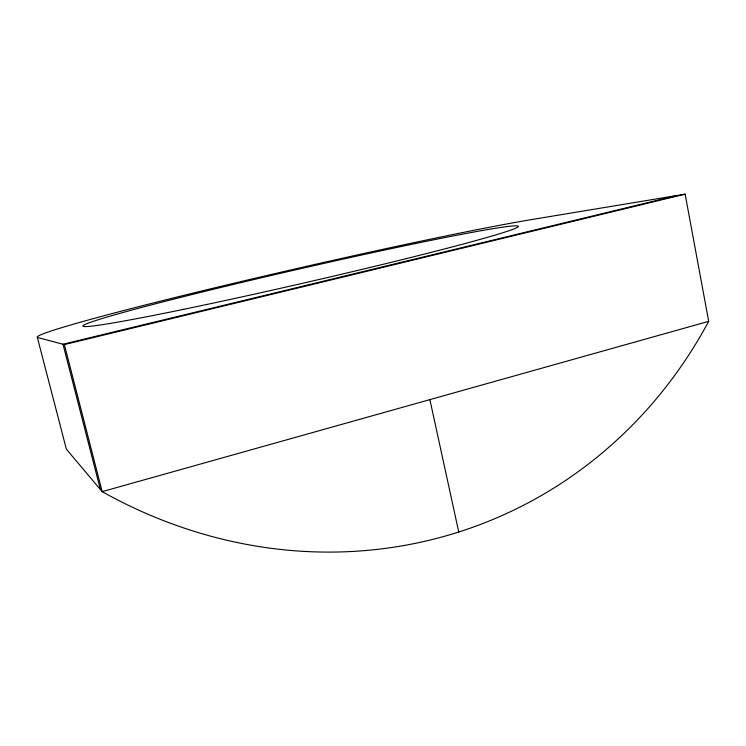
<?xml version="1.0" encoding="UTF-8"?>
<svg xmlns="http://www.w3.org/2000/svg" width="746" height="746" viewBox="0 0 746 746"><rect width="100%" height="100%" fill="white"/><g stroke="black" fill="none" stroke-linecap="round" stroke-linejoin="round"><path stroke-width="1.12" d="M685.126 194.156L64.37 344.596L37.925 337.612A270.248 8.943 -12.9 0 1 226.057 285.121A270.248 8.943 -12.9 0 1 531.376 219.622L685.126 194.156L708.7 321.34L102.174 491.642L67.14 450.09A266.937 34.157 -12.9 0 1 66.18 448.411L37.3 337.257M677.424 195.433L63 344.232L100.365 489.497M64.37 344.596L102.174 491.642A506.264 461.774 67.4 0 0 708.7 321.34M429.892 399.632L458.753 532.019M183.693 309.31A223.418 7.339 -12.9 0 0 518.162 226.756A223.418 7.339 -12.9 0 0 199.891 292.581A223.418 7.339 -12.9 0 0 183.693 309.31"/></g></svg>
